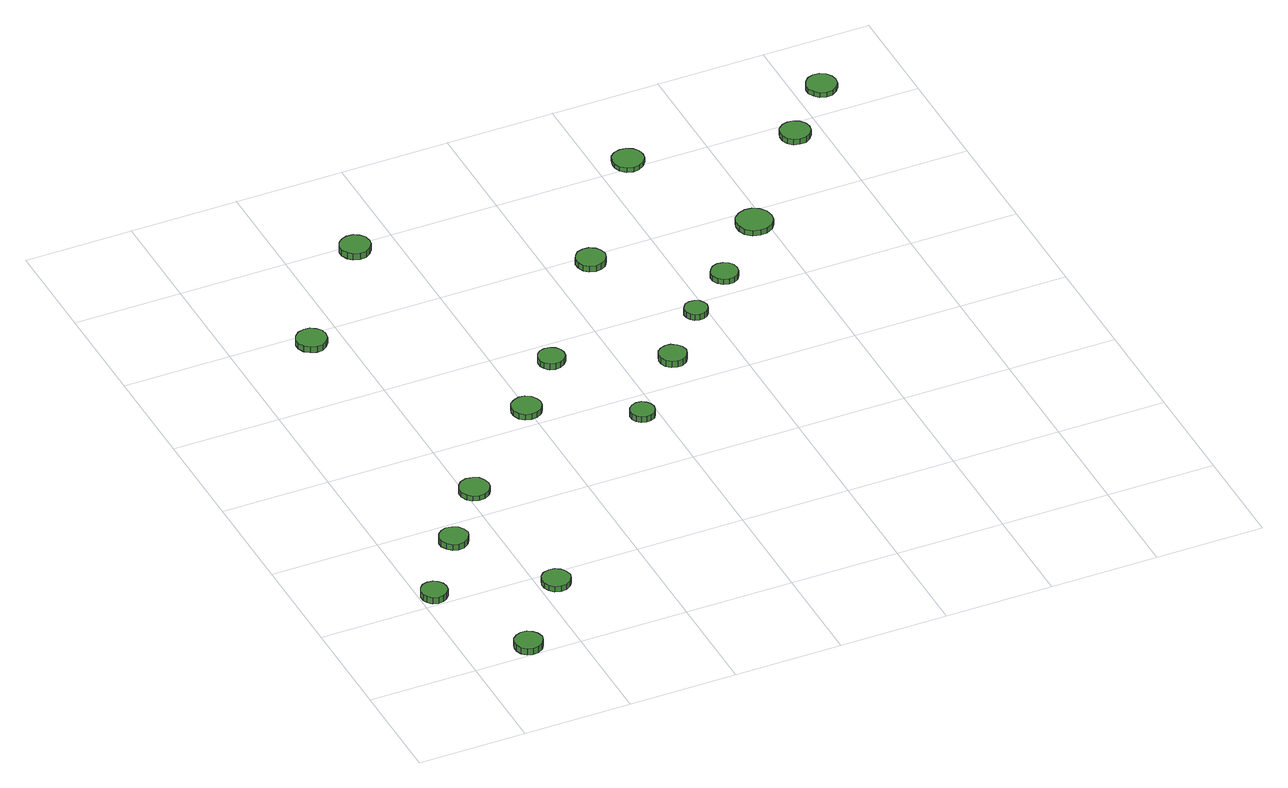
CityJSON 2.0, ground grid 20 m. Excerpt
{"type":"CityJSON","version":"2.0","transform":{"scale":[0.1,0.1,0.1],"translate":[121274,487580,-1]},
"CityObjects":{
"tree1":{"type":"SolitaryVegetationObject","attributes":{"function":"something"},"geometry":[{"type":"MultiSurface","lod":"1","boundaries":[[[0,1,2,3,4,5,6,7,8,9,10,11,12,13,14]],[[15,16,17,18,19,20,21,22,23,24,25,26,27,28,29]],[[0,29,28,1]],[[1,28,27,2]],[[2,27,26,3]],[[3,26,25,4]],[[4,25,24,5]],[[5,24,23,6]],[[6,23,22,7]],[[7,22,21,8]],[[8,21,20,9]],[[9,20,19,10]],[[10,19,18,11]],[[11,18,17,12]],[[12,17,16,13]],[[13,16,15,14]],[[14,15,29,0]]]}]},
"tree2":{"type":"SolitaryVegetationObject","attributes":{"function":"something"},"geometry":[{"type":"MultiSurface","lod":"1","boundaries":[[[30,31,32,33,34,35,36,37,38,39,40,41,42,43,44]],[[45,46,47,48,49,50,51,52,53,54,55,56,57,58,59]],[[30,59,58,31]],[[31,58,57,32]],[[32,57,56,33]],[[33,56,55,34]],[[34,55,54,35]],[[35,54,53,36]],[[36,53,52,37]],[[37,52,51,38]],[[38,51,50,39]],[[39,50,49,40]],[[40,49,48,41]],[[41,48,47,42]],[[42,47,46,43]],[[43,46,45,44]],[[44,45,59,30]]]}]},
"tree3":{"type":"SolitaryVegetationObject","attributes":{"function":"something"},"geometry":[{"type":"MultiSurface","lod":"1","boundaries":[[[60,61,62,63,64,65,66,67,68,69,70,71,72,73,74]],[[75,76,77,78,79,80,81,82,83,84,85,86,87,88,89]],[[60,89,88,61]],[[61,88,87,62]],[[62,87,86,63]],[[63,86,85,64]],[[64,85,84,65]],[[65,84,83,66]],[[66,83,82,67]],[[67,82,81,68]],[[68,81,80,69]],[[69,80,79,70]],[[70,79,78,71]],[[71,78,77,72]],[[72,77,76,73]],[[73,76,75,74]],[[74,75,89,60]]]}]},
"tree4":{"type":"SolitaryVegetationObject","attributes":{"function":"something"},"geometry":[{"type":"MultiSurface","lod":"1","boundaries":[[[90,91,92,93,94,95,96,97,98,99,100,101,102,103,104]],[[105,106,107,108,109,110,111,112,113,114,115,116,117,118,119]],[[90,119,118,91]],[[91,118,117,92]],[[92,117,116,93]],[[93,116,115,94]],[[94,115,114,95]],[[95,114,113,96]],[[96,113,112,97]],[[97,112,111,98]],[[98,111,110,99]],[[99,110,109,100]],[[100,109,108,101]],[[101,108,107,102]],[[102,107,106,103]],[[103,106,105,104]],[[104,105,119,90]]]}]},
"tree5":{"type":"SolitaryVegetationObject","attributes":{"function":"something"},"geometry":[{"type":"MultiSurface","lod":"1","boundaries":[[[120,121,122,123,124,125,126,127,128,129,130,131,132,133,134]],[[135,136,137,138,139,140,141,142,143,144,145,146,147,148,149]],[[120,149,148,121]],[[121,148,147,122]],[[122,147,146,123]],[[123,146,145,124]],[[124,145,144,125]],[[125,144,143,126]],[[126,143,142,127]],[[127,142,141,128]],[[128,141,140,129]],[[129,140,139,130]],[[130,139,138,131]],[[131,138,137,132]],[[132,137,136,133]],[[133,136,135,134]],[[134,135,149,120]]]}]},
"tree6":{"type":"SolitaryVegetationObject","attributes":{"function":"something"},"geometry":[{"type":"MultiSurface","lod":"1","boundaries":[[[150,151,152,153,154,155,156,157,158,159,160,161,162,163,164]],[[165,166,167,168,169,170,171,172,173,174,175,176,177,178,179]],[[150,179,178,151]],[[151,178,177,152]],[[152,177,176,153]],[[153,176,175,154]],[[154,175,174,155]],[[155,174,173,156]],[[156,173,172,157]],[[157,172,171,158]],[[158,171,170,159]],[[159,170,169,160]],[[160,169,168,161]],[[161,168,167,162]],[[162,167,166,163]],[[163,166,165,164]],[[164,165,179,150]]]}]},
"tree7":{"type":"SolitaryVegetationObject","attributes":{"function":"something"},"geometry":[{"type":"MultiSurface","lod":"1","boundaries":[[[180,181,182,183,184,185,186,187,188,189,190,191,192,193,194]],[[195,196,197,198,199,200,201,202,203,204,205,206,207,208,209]],[[180,209,208,181]],[[181,208,207,182]],[[182,207,206,183]],[[183,206,205,184]],[[184,205,204,185]],[[185,204,203,186]],[[186,203,202,187]],[[187,202,201,188]],[[188,201,200,189]],[[189,200,199,190]],[[190,199,198,191]],[[191,198,197,192]],[[192,197,196,193]],[[193,196,195,194]],[[194,195,209,180]]]}]},
"tree8":{"type":"SolitaryVegetationObject","attributes":{"function":"something"},"geometry":[{"type":"MultiSurface","lod":"1","boundaries":[[[210,211,212,213,214,215,216,217,218,219,220,221,222,223,224]],[[225,226,227,228,229,230,231,232,233,234,235,236,237,238,239]],[[210,239,238,211]],[[211,238,237,212]],[[212,237,236,213]],[[213,236,235,214]],[[214,235,234,215]],[[215,234,233,216]],[[216,233,232,217]],[[217,232,231,218]],[[218,231,230,219]],[[219,230,229,220]],[[220,229,228,221]],[[221,228,227,222]],[[222,227,226,223]],[[223,226,225,224]],[[224,225,239,210]]]}]},
"tree9":{"type":"SolitaryVegetationObject","attributes":{"function":"something"},"geometry":[{"type":"MultiSurface","lod":"1","boundaries":[[[240,241,242,243,244,245,246,247,248,249,250,251,252,253,254]],[[255,256,257,258,259,260,261,262,263,264,265,266,267,268,269]],[[240,269,268,241]],[[241,268,267,242]],[[242,267,266,243]],[[243,266,265,244]],[[244,265,264,245]],[[245,264,263,246]],[[246,263,262,247]],[[247,262,261,248]],[[248,261,260,249]],[[249,260,259,250]],[[250,259,258,251]],[[251,258,257,252]],[[252,257,256,253]],[[253,256,255,254]],[[254,255,269,240]]]}]},
"tree10":{"type":"SolitaryVegetationObject","attributes":{"function":"something"},"geometry":[{"type":"MultiSurface","lod":"1","boundaries":[[[270,271,272,273,274,275,276,277,278,279,280,281,282,283,284]],[[285,286,287,288,289,290,291,292,293,294,295,296,297,298,299]],[[270,299,298,271]],[[271,298,297,272]],[[272,297,296,273]],[[273,296,295,274]],[[274,295,294,275]],[[275,294,293,276]],[[276,293,292,277]],[[277,292,291,278]],[[278,291,290,279]],[[279,290,289,280]],[[280,289,288,281]],[[281,288,287,282]],[[282,287,286,283]],[[283,286,285,284]],[[284,285,299,270]]]}]},
"tree11":{"type":"SolitaryVegetationObject","attributes":{"function":"something"},"geometry":[{"type":"MultiSurface","lod":"1","boundaries":[[[300,301,302,303,304,305,306,307,308,309,310,311,312,313,314]],[[315,316,317,318,319,320,321,322,323,324,325,326,327,328,329]],[[300,329,328,301]],[[301,328,327,302]],[[302,327,326,303]],[[303,326,325,304]],[[304,325,324,305]],[[305,324,323,306]],[[306,323,322,307]],[[307,322,321,308]],[[308,321,320,309]],[[309,320,319,310]],[[310,319,318,311]],[[311,318,317,312]],[[312,317,316,313]],[[313,316,315,314]],[[314,315,329,300]]]}]},
"tree12":{"type":"SolitaryVegetationObject","attributes":{"function":"something"},"geometry":[{"type":"MultiSurface","lod":"1","boundaries":[[[330,331,332,333,334,335,336,337,338,339,340,341,342,343,344]],[[345,346,347,348,349,350,351,352,353,354,355,356,357,358,359]],[[330,359,358,331]],[[331,358,357,332]],[[332,357,356,333]],[[333,356,355,334]],[[334,355,354,335]],[[335,354,353,336]],[[336,353,352,337]],[[337,352,351,338]],[[338,351,350,339]],[[339,350,349,340]],[[340,349,348,341]],[[341,348,347,342]],[[342,347,346,343]],[[343,346,345,344]],[[344,345,359,330]]]}]},
"tree13":{"type":"SolitaryVegetationObject","attributes":{"function":"something"},"geometry":[{"type":"MultiSurface","lod":"1","boundaries":[[[360,361,362,363,364,365,366,367,368,369,370,371,372,373,374]],[[375,376,377,378,379,380,381,382,383,384,385,386,387,388,389]],[[360,389,388,361]],[[361,388,387,362]],[[362,387,386,363]],[[363,386,385,364]],[[364,385,384,365]],[[365,384,383,366]],[[366,383,382,367]],[[367,382,381,368]],[[368,381,380,369]],[[369,380,379,370]],[[370,379,378,371]],[[371,378,377,372]],[[372,377,376,373]],[[373,376,375,374]],[[374,375,389,360]]]}]},
"tree14":{"type":"SolitaryVegetationObject","attributes":{"function":"something"},"geometry":[{"type":"MultiSurface","lod":"1","boundaries":[[[390,391,392,393,394,395,396,397,398,399,400,401,402,403,404]],[[405,406,407,408,409,410,411,412,413,414,415,416,417,418,419]],[[390,419,418,391]],[[391,418,417,392]],[[392,417,416,393]],[[393,416,415,394]],[[394,415,414,395]],[[395,414,413,396]],[[396,413,412,397]],[[397,412,411,398]],[[398,411,410,399]],[[399,410,409,400]],[[400,409,408,401]],[[401,408,407,402]],[[402,407,406,403]],[[403,406,405,404]],[[404,405,419,390]]]}]},
"tree15":{"type":"SolitaryVegetationObject","attributes":{"function":"something"},"geometry":[{"type":"MultiSurface","lod":"1","boundaries":[[[420,421,422,423,424,425,426,427,428,429,430,431,432,433,434]],[[435,436,437,438,439,440,441,442,443,444,445,446,447,448,449]],[[420,449,448,421]],[[421,448,447,422]],[[422,447,446,423]],[[423,446,445,424]],[[424,445,444,425]],[[425,444,443,426]],[[426,443,442,427]],[[427,442,441,428]],[[428,441,440,429]],[[429,440,439,430]],[[430,439,438,431]],[[431,438,437,432]],[[432,437,436,433]],[[433,436,435,434]],[[434,435,449,420]]]}]},
"tree16":{"type":"SolitaryVegetationObject","attributes":{"function":"something"},"geometry":[{"type":"MultiSurface","lod":"1","boundaries":[[[450,451,452,453,454,455,456,457,458,459,460,461,462,463,464]],[[465,466,467,468,469,470,471,472,473,474,475,476,477,478,479]],[[450,479,478,451]],[[451,478,477,452]],[[452,477,476,453]],[[453,476,475,454]],[[454,475,474,455]],[[455,474,473,456]],[[456,473,472,457]],[[457,472,471,458]],[[458,471,470,459]],[[459,470,469,460]],[[460,469,468,461]],[[461,468,467,462]],[[462,467,466,463]],[[463,466,465,464]],[[464,465,479,450]]]}]},
"tree17":{"type":"SolitaryVegetationObject","attributes":{"function":"something"},"geometry":[{"type":"MultiSurface","lod":"1","boundaries":[[[480,481,482,483,484,485,486,487,488,489,490,491,492,493,494]],[[495,496,497,498,499,500,501,502,503,504,505,506,507,508,509]],[[480,509,508,481]],[[481,508,507,482]],[[482,507,506,483]],[[483,506,505,484]],[[484,505,504,485]],[[485,504,503,486]],[[486,503,502,487]],[[487,502,501,488]],[[488,501,500,489]],[[489,500,499,490]],[[490,499,498,491]],[[491,498,497,492]],[[492,497,496,493]],[[493,496,495,494]],[[494,495,509,480]]]}]},
"tree18":{"type":"SolitaryVegetationObject","attributes":{"function":"something"},"geometry":[{"type":"MultiSurface","lod":"1","boundaries":[[[510,511,512,513,514,515,516,517,518,519,520,521,522,523,524]],[[525,526,527,528,529,530,531,532,533,534,535,536,537,538,539]],[[510,539,538,511]],[[511,538,537,512]],[[512,537,536,513]],[[513,536,535,514]],[[514,535,534,515]],[[515,534,533,516]],[[516,533,532,517]],[[517,532,531,518]],[[518,531,530,519]],[[519,530,529,520]],[[520,529,528,521]],[[521,528,527,522]],[[522,527,526,523]],[[523,526,525,524]],[[524,525,539,510]]]}]}
},
"vertices":[
[51,227,19],[49,237,19],[43,245,19],[35,250,19],[25,251,19],[15,248,19],[8,241,19],[4,232,19],[4,222,19],[8,213,19],[15,206,19],[25,203,19],[35,204,19],[43,209,19],[49,217,19],[49,217,6],[43,209,6],[35,204,6],[25,203,6],[15,206,6],[8,213,6],[4,222,6],[4,232,6],[8,241,6],[15,248,6],[25,251,6],[35,250,6],[43,245,6],[49,237,6],[51,227,6],
[139,26,19],[136,37,19],[130,45,19],[121,51,19],[110,52,19],[100,48,19],[92,41,19],[88,31,19],[88,21,19],[92,11,19],[100,4,19],[110,1,19],[121,2,19],[130,7,19],[136,16,19],[136,16,6],[130,7,6],[121,2,6],[110,1,6],[100,4,6],[92,11,6],[88,21,6],[88,31,6],[92,41,6],[100,48,6],[110,52,6],[121,51,6],[130,45,6],[136,37,6],[139,26,6],
[151,354,18],[148,365,18],[142,374,18],[132,379,18],[121,381,18],[111,377,18],[103,370,18],[98,360,18],[98,349,18],[103,339,18],[111,331,18],[121,328,18],[132,329,18],[142,335,18],[148,344,18],[148,344,6],[142,335,6],[132,329,6],[121,328,6],[111,331,6],[103,339,6],[98,349,6],[98,360,6],[103,370,6],[111,377,6],[121,381,6],[132,379,6],[142,374,6],[148,365,6],[151,354,6],
[259,170,18],[256,181,18],[250,189,18],[241,195,18],[230,196,18],[219,193,18],[211,185,18],[207,175,18],[207,165,18],[211,155,18],[219,147,18],[230,144,18],[241,145,18],[250,151,18],[256,159,18],[256,159,7],[250,151,7],[241,145,7],[230,144,7],[219,147,7],[211,155,7],[207,165,7],[207,175,7],[211,185,7],[219,193,7],[230,196,7],[241,195,7],[250,189,7],[256,181,7],[259,170,7],
[244,468,17],[241,479,17],[235,489,17],[225,494,17],[213,496,17],[202,492,17],[194,484,17],[189,474,17],[189,463,17],[194,452,17],[202,444,17],[213,441,17],[225,442,17],[235,448,17],[241,457,17],[241,457,7],[235,448,7],[225,442,7],[213,441,7],[202,444,7],[194,452,7],[189,463,7],[189,474,7],[194,484,7],[202,492,7],[213,496,7],[225,494,7],[235,489,7],[241,479,7],[244,468,7],
[170,972,21],[168,983,21],[161,992,21],[151,998,21],[140,999,21],[129,996,21],[120,988,21],[115,977,21],[115,966,21],[120,955,21],[129,948,21],[140,944,21],[151,945,21],[161,951,21],[168,960,21],[168,960,9],[161,951,9],[151,945,9],[140,944,9],[129,948,9],[120,955,9],[115,966,9],[115,977,9],[120,988,9],[129,996,9],[140,999,9],[151,998,9],[161,992,9],[168,983,9],[170,972,9],
[424,642,18],[421,653,18],[415,662,18],[405,668,18],[394,669,18],[383,665,18],[374,658,18],[370,647,18],[370,636,18],[374,626,18],[383,618,18],[394,615,18],[405,616,18],[415,622,18],[421,631,18],[421,631,7],[415,622,7],[405,616,7],[394,615,7],[383,618,7],[374,626,7],[370,636,7],[370,647,7],[374,658,7],[383,665,7],[394,669,7],[405,668,7],[415,662,7],[421,653,7],[424,642,7],
[353,1186,19],[351,1198,19],[344,1207,19],[334,1213,19],[322,1214,19],[311,1210,19],[303,1203,19],[298,1192,19],[298,1181,19],[303,1170,19],[311,1162,19],[322,1159,19],[334,1160,19],[344,1166,19],[351,1175,19],[351,1175,6],[344,1166,6],[334,1160,6],[322,1159,6],[311,1162,6],[303,1170,6],[298,1181,6],[298,1192,6],[303,1203,6],[311,1210,6],[322,1214,6],[334,1213,6],[344,1207,6],[351,1198,6],[353,1186,6],
[519,751,20],[517,761,20],[511,769,20],[502,774,20],[492,775,20],[482,772,20],[475,765,20],[471,756,20],[471,746,20],[475,737,20],[482,730,20],[492,727,20],[502,728,20],[511,733,20],[517,741,20],[517,741,8],[511,733,8],[502,728,8],[492,727,8],[482,730,8],[475,737,8],[471,746,8],[471,756,8],[475,765,8],[482,772,8],[492,775,8],[502,774,8],[511,769,8],[517,761,8],[519,751,8],
[594,546,19],[592,555,19],[587,562,19],[579,567,19],[570,568,19],[561,565,19],[554,559,19],[550,551,19],[550,541,19],[554,533,19],[561,527,19],[570,524,19],[579,525,19],[587,529,19],[592,537,19],[592,537,7],[587,529,7],[579,525,7],[570,524,7],[561,527,7],[554,533,7],[550,541,7],[550,551,7],[554,559,7],[561,565,7],[570,568,7],[579,567,7],[587,562,7],[592,555,7],[594,546,7],
[713,670,20],[710,680,20],[704,688,20],[695,694,20],[685,695,20],[675,692,20],[667,685,20],[663,675,20],[663,665,20],[667,655,20],[675,648,20],[685,645,20],[695,646,20],[704,651,20],[710,660,20],[710,660,7],[704,651,7],[695,646,7],[685,645,7],[675,648,7],[667,655,7],[663,665,7],[663,675,7],[667,685,7],[675,692,7],[685,695,7],[695,694,7],[704,688,7],[710,680,7],[713,670,7],
[704,980,20],[701,991,20],[695,1000,20],[685,1006,20],[674,1007,20],[663,1004,20],[655,996,20],[650,986,20],[650,975,20],[655,964,20],[663,957,20],[674,953,20],[685,955,20],[695,960,20],[701,969,20],[701,969,8],[695,960,8],[685,955,8],[674,953,8],[663,957,8],[655,964,8],[650,975,8],[650,986,8],[655,996,8],[663,1004,8],[674,1007,8],[685,1006,8],[695,1000,8],[701,991,8],[704,980,8],
[800,772,20],[798,780,20],[793,787,20],[785,791,20],[776,792,20],[768,790,20],[762,784,20],[758,776,20],[758,767,20],[762,759,20],[768,753,20],[776,751,20],[785,752,20],[793,756,20],[798,763,20],[798,763,8],[793,756,8],[785,752,8],[776,751,8],[768,753,8],[762,759,8],[758,767,8],[758,776,8],[762,784,8],[768,790,8],[776,792,8],[785,791,8],[793,787,8],[798,780,8],[800,772,8],
[893,848,19],[891,858,19],[885,866,19],[876,871,19],[866,872,19],[856,869,19],[849,862,19],[844,853,19],[844,843,19],[849,833,19],[856,826,19],[866,823,19],[876,824,19],[885,829,19],[891,838,19],[891,838,8],[885,829,8],[876,824,8],[866,823,8],[856,826,8],[849,833,8],[844,843,8],[844,853,8],[849,862,8],[856,869,8],[866,872,8],[876,871,8],[885,866,8],[891,858,8],[893,848,8],
[885,1214,18],[883,1225,18],[876,1235,18],[865,1241,18],[854,1242,18],[842,1239,18],[833,1231,18],[829,1220,18],[829,1208,18],[833,1197,18],[842,1189,18],[854,1185,18],[865,1187,18],[876,1193,18],[883,1202,18],[883,1202,9],[876,1193,9],[865,1187,9],[854,1185,9],[842,1189,9],[833,1197,9],[829,1208,9],[829,1220,9],[833,1231,9],[842,1239,9],[854,1242,9],[865,1241,9],[876,1235,9],[883,1225,9],[885,1214,9],
[1011,960,19],[1008,974,19],[1000,985,19],[988,992,19],[975,993,19],[962,989,19],[951,980,19],[946,967,19],[946,954,19],[951,941,19],[962,932,19],[975,928,19],[988,929,19],[1000,936,19],[1008,947,19],[1008,947,8],[1000,936,8],[988,929,8],[975,928,8],[962,932,8],[951,941,8],[946,954,8],[946,967,8],[951,980,8],[962,989,8],[975,993,8],[988,992,8],[1000,985,8],[1008,974,8],[1011,960,8],
[1178,1164,19],[1176,1175,19],[1169,1184,19],[1159,1190,19],[1148,1191,19],[1137,1188,19],[1128,1180,19],[1124,1170,19],[1124,1158,19],[1128,1148,19],[1137,1140,19],[1148,1137,19],[1159,1138,19],[1169,1144,19],[1176,1153,19],[1176,1153,8],[1169,1144,8],[1159,1138,8],[1148,1137,8],[1137,1140,8],[1128,1148,8],[1124,1158,8],[1124,1170,8],[1128,1180,8],[1137,1188,8],[1148,1191,8],[1159,1190,8],[1169,1184,8],[1176,1175,8],[1178,1164,8],
[1277,1269,18],[1275,1280,18],[1268,1290,18],[1258,1296,18],[1246,1297,18],[1235,1293,18],[1227,1285,18],[1222,1275,18],[1222,1263,18],[1227,1253,18],[1235,1245,18],[1246,1241,18],[1258,1242,18],[1268,1248,18],[1275,1258,18],[1275,1258,8],[1268,1248,8],[1258,1242,8],[1246,1241,8],[1235,1245,8],[1227,1253,8],[1222,1263,8],[1222,1275,8],[1227,1285,8],[1235,1293,8],[1246,1297,8],[1258,1296,8],[1268,1290,8],[1275,1280,8],[1277,1269,8]
]}
